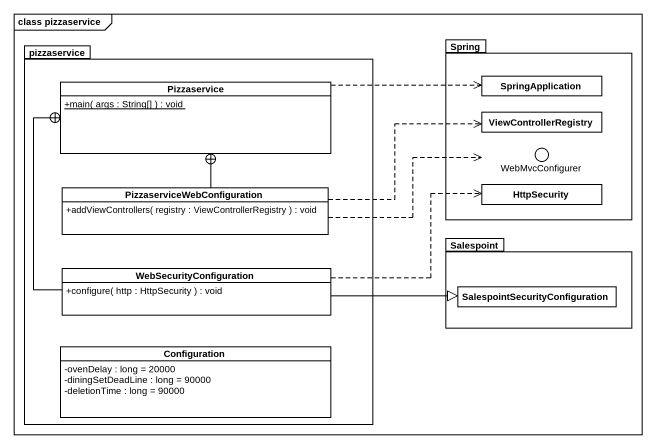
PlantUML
@startuml
mainframe class pizzaservice
allowmixing
hide circle
hide empty members
skinparam classAttributeIconSize 0
package pizzaservice {
  class Pizzaservice {
    {static} +main( args : String[] ) : void
  }
  class PizzaserviceWebConfiguration {
    +addViewControllers( registry : ViewControllerRegistry ) : void
  }
  class WebSecurityConfiguration {
    +configure( http : HttpSecurity ) : void
  }
  class Configuration {
    -ovenDelay : long = 20000
    -diningSetDeadLine : long = 90000
    -deletionTime : long = 90000
  }
}
package Spring {
  class SpringApplication
  class ViewControllerRegistry
  class HttpSecurity
}
() WebMvcConfigurer
package Salespoint {
  class "SalespointSecurityConfiguration" as SalespointSecurityConfigurat
}
Spring -- WebMvcConfigurer
Pizzaservice .right.> SpringApplication
PizzaserviceWebConfiguration -up-+ Pizzaservice
PizzaserviceWebConfiguration .right.> ViewControllerRegistry
PizzaserviceWebConfiguration .right.> WebMvcConfigurer
WebSecurityConfiguration -up-+ Pizzaservice
WebSecurityConfiguration .right.> HttpSecurity
WebSecurityConfiguration -right-|> SalespointSecurityConfigurat
@enduml
